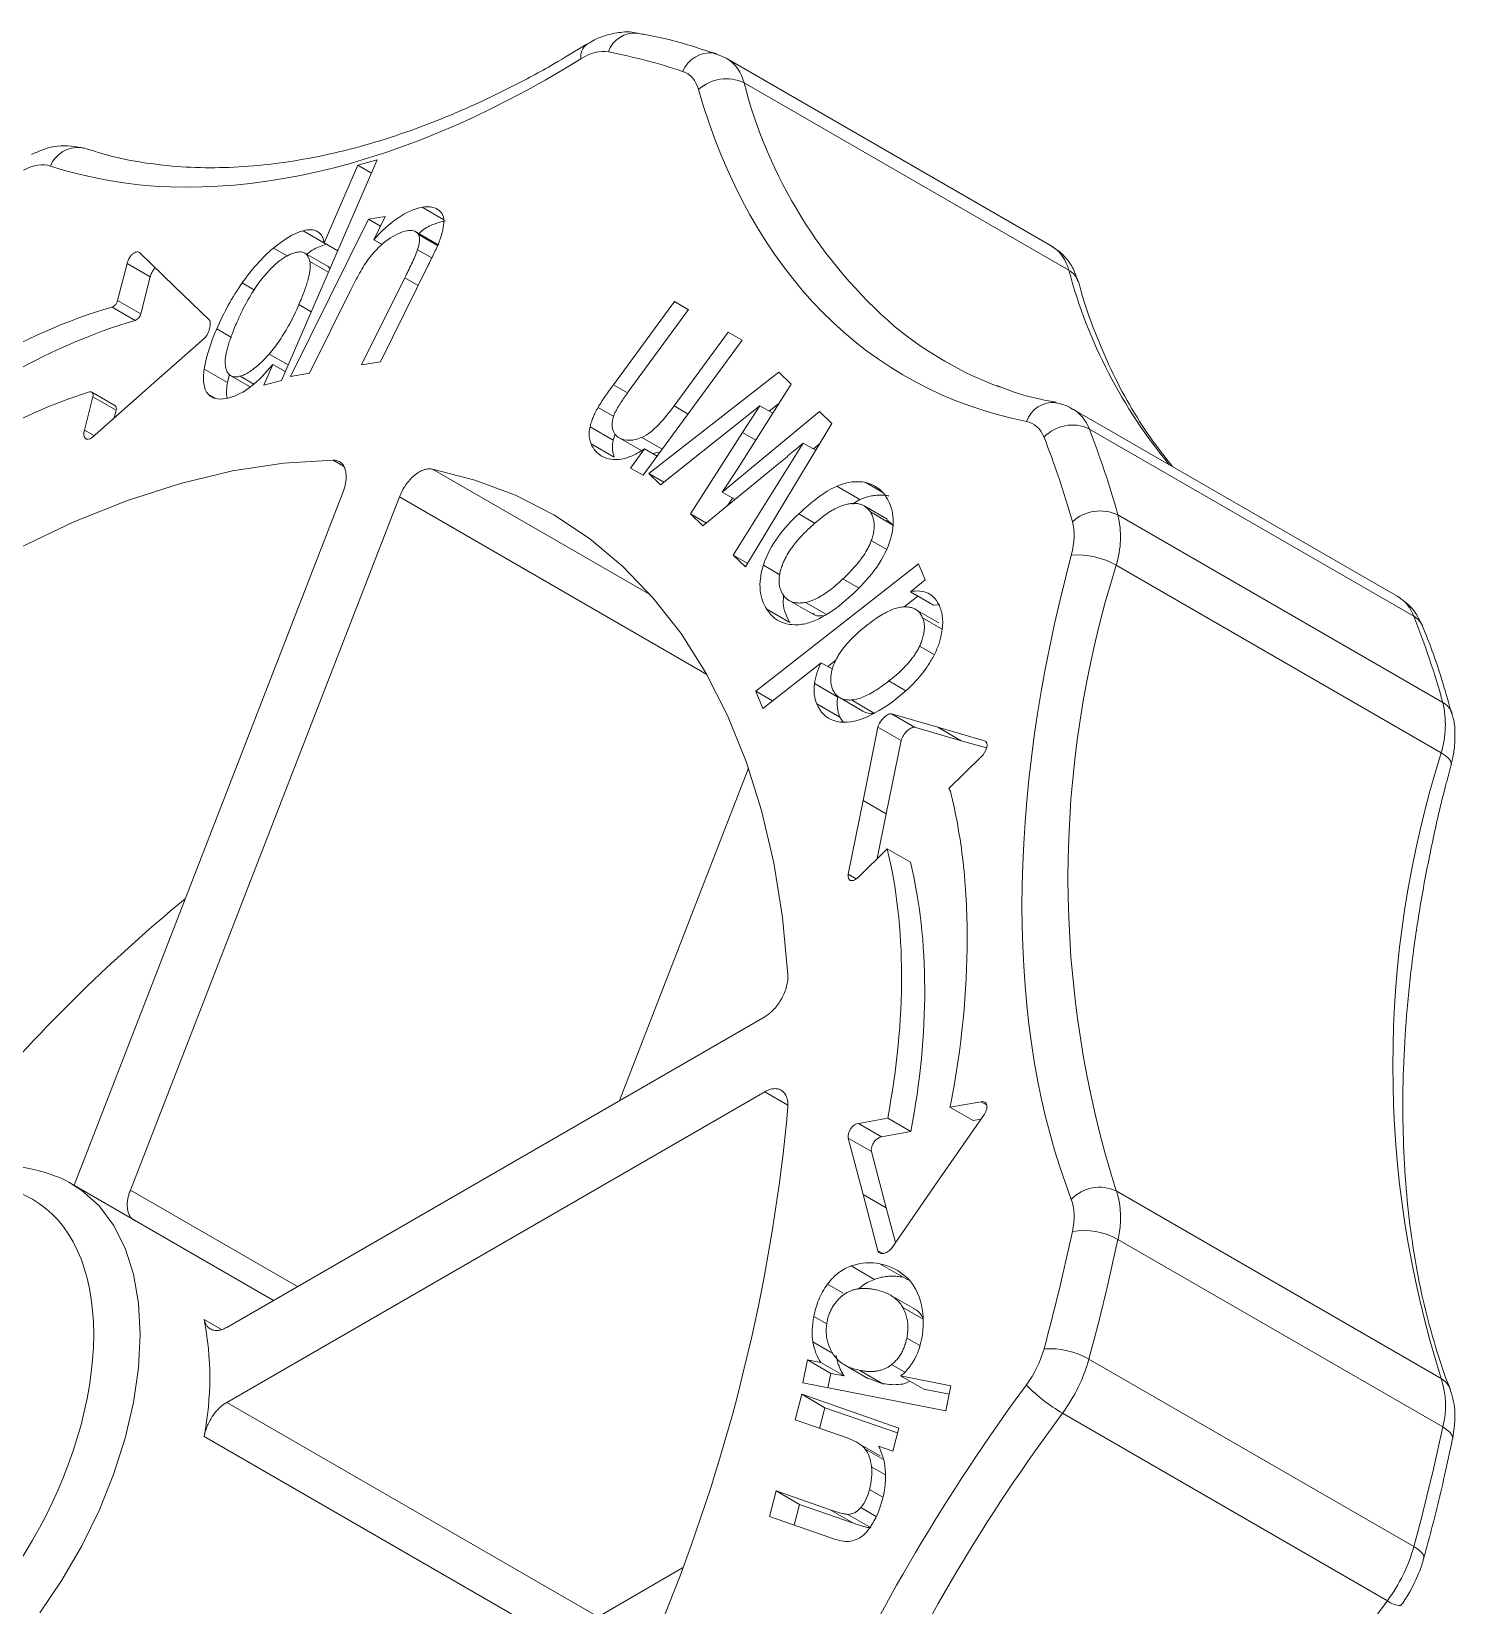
# Model space of a CAD drawing. Header units: millimetres. Extents: x 2 to 295, y 1 to 209.
# Drawn here: x 251.7 to 273.4, y 73.1 to 97.09 of the extents above; entities that cross this region are included whole.
import ezdxf

# ---------------------------------------------------------------- set-up
doc = ezdxf.new("R2010")
doc.units = ezdxf.units.MM

msp = doc.modelspace()

# ---------------------------------------------------------------- linework, layer by layer
at = {"color": 7, "linetype": 'Continuous', "lineweight": 15}
for p, q in [((262.3, 96.672), (262.095, 96.758)), ((267.238, 93.821), (262.288, 96.679)), ((262.558, 96.304), (267.508, 93.447)), ((255.509, 91.769), (256.968, 95.128)), ((256.675, 95.048), (256.161, 93.866)), ((256.968, 95.128), (256.675, 95.048)), ((256.675, 95.048), (256.882, 94.929)), ((257.092, 94.266), (256.836, 94.224)), ((256.918, 93.914), (257.092, 94.266)), ((256.836, 94.224), (255.65, 91.831)), ((255.839, 94.049), (256.192, 93.844)), ((256.836, 94.224), (257.019, 94.119)), ((257.91, 93.831), (257.556, 94.035)), ((256.161, 93.866), (256.368, 93.746)), ((256.918, 93.914), (257.043, 93.842)), ((253.158, 93.551), (253.014, 92.989)), ((253.158, 93.551), (253.511, 93.347)), ((253.877, 93.205), (253.346, 93.717)), ((256.22, 93.504), (255.866, 93.709)), ((257.018, 92.055), (257.753, 93.537)), ((253.511, 93.347), (253.367, 92.785)), ((256.22, 93.504), (256.25, 93.474)), ((257.39, 93.335), (256.732, 92.008)), ((254.409, 92.693), (253.877, 93.205)), ((255.936, 91.878), (256.571, 93.16)), ((252.93, 92.888), (253.283, 92.684)), ((253.367, 92.785), (253.014, 92.989)), ((261.497, 92.97), (260.569, 91.704)), ((260.795, 91.595), (261.713, 92.848)), ((261.713, 92.848), (261.497, 92.97)), ((261.497, 92.97), (261.712, 92.846)), ((253.481, 91.658), (254.337, 92.414)), ((261.023, 90.325), (262.532, 92.383)), ((262.316, 92.506), (261.492, 91.381)), ((262.532, 92.383), (262.316, 92.506)), ((262.316, 92.506), (262.531, 92.382)), ((254.334, 91.942), (254.687, 91.738)), ((254.717, 91.863), (254.687, 91.738)), ((255.378, 92.012), (255.241, 91.696)), ((255.378, 92.012), (255.567, 91.903)), ((255.65, 91.831), (255.936, 91.878)), ((256.732, 92.008), (257.018, 92.055)), ((263.087, 91.894), (261.107, 90.35)), ((263.276, 91.711), (263.087, 91.894)), ((252.624, 90.902), (253.481, 91.658)), ((254.737, 91.842), (255.035, 91.67)), ((255.241, 91.696), (255.509, 91.769)), ((262.462, 90.428), (263.276, 91.711)), ((252.636, 91.518), (252.507, 91.014)), ((252.973, 91.389), (252.62, 91.593)), ((252.636, 91.518), (252.99, 91.314)), ((261.284, 90.179), (262.798, 91.383)), ((262.798, 91.383), (262.537, 90.974)), ((262.798, 91.383), (262.995, 91.269)), ((263.088, 91.416), (262.941, 91.3)), ((252.99, 91.314), (252.96, 91.199)), ((263.706, 91.297), (262.224, 90.069)), ((263.896, 91.113), (263.706, 91.297)), ((272.519, 88.477), (267.569, 91.334)), ((260.212, 91.063), (260.565, 90.859)), ((260.596, 90.951), (260.565, 90.859)), ((260.656, 90.895), (261.01, 90.691)), ((262.537, 90.974), (261.744, 89.735)), ((262.581, 88.928), (263.896, 91.113)), ((272.764, 88.177), (267.814, 91.034)), ((260.228, 90.806), (260.581, 90.602)), ((261.043, 90.728), (260.828, 90.435)), ((261.043, 90.728), (261.236, 90.616)), ((261.284, 90.682), (261.169, 90.655)), ((263.46, 90.815), (262.393, 89.109)), ((263.46, 90.815), (263.651, 90.705)), ((263.709, 90.803), (263.616, 90.725)), ((260.828, 90.435), (261.023, 90.325)), ((261.932, 89.555), (263.065, 90.484)), ((262.224, 90.069), (262.462, 90.428)), ((261.107, 90.35), (261.284, 90.179)), ((261.107, 90.35), (261.334, 90.219)), ((252.352, 79.51), (256.449, 90.072)), ((257.307, 89.995), (253.209, 79.434)), ((262.224, 90.069), (262.421, 89.956)), ((262.383, 89.977), (262.313, 89.867)), ((263.971, 90.157), (264.325, 89.953)), ((264.325, 89.953), (264.207, 89.884)), ((261.744, 89.735), (261.932, 89.555)), ((261.744, 89.735), (261.984, 89.597)), ((264.741, 89.654), (264.387, 89.859)), ((264.483, 89.765), (264.836, 89.561)), ((268.255, 89.72), (273.205, 86.863)), ((264.734, 89.644), (264.836, 89.561)), ((262.393, 89.109), (262.581, 88.928)), ((262.393, 89.109), (262.614, 88.982)), ((265.219, 88.974), (262.736, 87.037)), ((265.32, 88.729), (265.219, 88.974)), ((268.23, 88.954), (273.18, 86.097)), ((265.093, 88.551), (265.32, 88.729)), ((265.093, 88.551), (265.447, 88.347)), ((262.904, 88.283), (263.257, 88.079)), ((263.246, 88.417), (263.6, 88.213)), ((265.208, 88.485), (264.996, 88.32)), ((265.524, 88.078), (265.171, 88.282)), ((265.544, 88.353), (265.447, 88.347)), ((272.898, 88.026), (272.894, 88.034)), ((262.844, 86.773), (263.735, 87.469)), ((263.735, 87.469), (263.904, 87.371)), ((263.957, 87.509), (263.833, 87.412)), ((263.631, 87.15), (263.985, 86.946)), ((262.736, 87.037), (262.844, 86.773)), ((262.736, 87.037), (262.992, 86.889)), ((263.665, 86.844), (264.019, 86.64)), ((264.015, 86.937), (264.369, 86.733)), ((264.548, 86.697), (264.195, 86.901)), ((264.019, 86.64), (264.069, 86.563)), ((265.513, 86.485), (264.804, 86.69)), ((264.804, 86.69), (265.158, 86.485)), ((264.599, 86.489), (264.372, 85.368)), ((264.599, 86.489), (264.952, 86.284)), ((265.867, 86.281), (265.158, 86.485)), ((266.222, 86.281), (265.513, 86.485)), ((265.513, 86.485), (265.867, 86.281)), ((264.952, 86.284), (264.726, 85.164)), ((266.254, 86.17), (265.867, 86.281)), ((260.662, 80.798), (262.627, 85.862)), ((265.679, 85.552), (266.173, 86.035)), ((264.372, 85.368), (264.145, 84.248)), ((264.372, 85.368), (264.726, 85.164)), ((264.726, 85.164), (264.588, 84.484)), ((264.301, 84.203), (264.739, 84.632)), ((264.739, 84.632), (265.093, 84.428)), ((254.678, 77.343), (262.873, 82.075)), ((262.873, 80.931), (254.678, 76.2)), ((265.513, 79.569), (266.222, 80.592)), ((266.173, 80.78), (265.695, 80.696)), ((265.695, 80.696), (266.048, 80.492)), ((264.747, 80.53), (264.301, 80.451)), ((264.301, 80.451), (264.655, 80.247)), ((264.747, 80.53), (265.1, 80.325)), ((266.168, 80.513), (266.048, 80.492)), ((264.145, 80.227), (264.372, 79.368)), ((264.145, 80.227), (264.499, 80.022)), ((265.1, 80.325), (264.655, 80.247)), ((264.499, 80.022), (264.726, 79.164)), ((255.388, 77.753), (252.322, 79.523)), ((264.804, 78.546), (265.513, 79.569)), ((273.18, 76.563), (268.23, 79.421)), ((264.372, 79.368), (264.599, 78.509)), ((264.372, 79.368), (264.726, 79.164)), ((264.726, 79.164), (264.865, 78.634)), ((273.205, 75.826), (268.255, 78.683)), ((264.191, 78.279), (264.545, 78.074)), ((264.628, 78.311), (264.982, 78.107)), ((265.069, 78.062), (264.982, 78.107)), ((265.144, 77.629), (264.79, 77.833)), ((263.525, 76.846), (263.454, 76.496)), ((263.73, 76.806), (263.525, 76.846)), ((263.525, 76.846), (263.879, 76.642)), ((263.73, 76.806), (264.083, 76.602)), ((264.091, 76.77), (264.444, 76.566)), ((267.814, 76.86), (272.764, 74.002)), ((263.879, 76.642), (263.834, 76.422)), ((264.083, 76.602), (263.879, 76.642)), ((264.321, 76.688), (264.675, 76.484)), ((264.675, 76.484), (264.447, 76.571)), ((265.711, 76.453), (264.944, 76.603)), ((264.944, 76.603), (265.298, 76.399)), ((263.438, 76.324), (263.335, 75.934)), ((264.917, 75.808), (263.438, 76.324)), ((263.438, 76.324), (263.791, 76.119)), ((263.454, 76.496), (265.633, 76.069)), ((265.685, 76.323), (265.298, 76.399)), ((265.633, 76.069), (265.711, 76.453)), ((254.678, 76.2), (260.335, 72.935)), ((263.791, 76.119), (263.708, 75.804)), ((264.897, 75.734), (263.791, 76.119)), ((267.411, 76.036), (272.361, 73.178)), ((263.335, 75.934), (264.128, 75.658)), ((264.825, 75.459), (264.917, 75.808)), ((259.99, 72.416), (254.333, 75.682)), ((264.632, 75.386), (264.278, 75.591)), ((264.608, 75.535), (264.825, 75.459)), ((263.05, 74.85), (262.947, 74.46)), ((263.87, 74.564), (263.05, 74.85)), ((263.05, 74.85), (263.403, 74.646)), ((263.403, 74.646), (263.32, 74.33)), ((264.224, 74.36), (263.403, 74.646)), ((262.947, 74.46), (263.864, 74.141)), ((263.87, 74.564), (264.224, 74.36)), ((264.141, 74.494), (264.494, 74.29)), ((260.335, 72.935), (261.62, 73.677))]:
    msp.add_line(p, q, dxfattribs=at)
at = {"color": 8, "linetype": 'Continuous', "lineweight": 15}
for p, q in [((257.654, 94.408), (257.982, 94.218)), ((255.388, 93.786), (255.606, 93.661)), ((257.596, 93.995), (257.887, 93.826)), ((255.943, 93.582), (256.226, 93.419)), ((257.585, 93.761), (257.801, 93.636)), ((257.39, 93.335), (257.594, 93.217)), ((254.912, 93.254), (255.099, 93.147)), ((255.776, 92.925), (255.964, 92.816)), ((254.524, 92.556), (254.748, 92.426)), ((255.611, 92.005), (255.323, 92.172)), ((254.882, 91.835), (255.089, 91.715)), ((260.569, 91.704), (260.784, 91.58)), ((254.394, 91.56), (254.499, 91.499)), ((261.492, 91.381), (261.707, 91.257)), ((260.334, 91.358), (260.574, 91.219)), ((252.507, 91.014), (252.655, 90.929)), ((260.999, 90.902), (261.313, 90.72)), ((262.537, 90.974), (262.736, 90.859)), ((256.298, 90.556), (256.458, 90.463)), ((261.134, 88.501), (257.811, 90.42)), ((264.413, 90.213), (264.665, 90.068)), ((261.99, 87.291), (257.307, 89.995)), ((263.391, 89.737), (263.644, 89.591)), ((264.497, 89.329), (264.732, 89.194)), ((262.853, 88.953), (263.102, 88.81)), ((264.066, 88.746), (264.3, 88.611)), ((263.8, 88.211), (263.494, 88.388)), ((265.279, 88.153), (265.576, 87.982)), ((265.232, 87.72), (265.453, 87.593)), ((264.766, 87.191), (265.024, 87.042)), ((266.222, 86.281), (266.232, 86.276)), ((264.145, 84.248), (264.268, 84.177)), ((263.225, 80.728), (262.873, 80.931)), ((266.173, 80.78), (266.255, 80.733)), ((253.209, 79.434), (255.754, 77.964)), ((264.599, 78.509), (264.666, 78.471)), ((263.831, 78.001), (264.07, 77.863)), ((254.333, 77.463), (254.595, 77.312)), ((263.622, 77.51), (263.82, 77.396)), ((264.977, 77.644), (265.286, 77.466)), ((263.607, 77.121), (263.887, 76.959)), ((265.039, 77.177), (265.235, 77.064)), ((264.807, 76.775), (265.006, 76.661)), ((264.4, 75.492), (264.682, 75.329)), ((264.5, 75.22), (264.704, 75.102)), ((264.471, 74.872), (264.673, 74.755)), ((264.338, 74.596), (264.572, 74.461))]:
    msp.add_line(p, q, dxfattribs=at)
at = {"color": 7, "linetype": 'Continuous', "lineweight": 15, "flags": 128}
for points in [[(262.135, 96.748), (262.123, 96.752), (262.096, 96.758)], [(252.5, 95.307), (252.489, 95.31), (252.459, 95.317)], [(252.586, 91.595), (252.6, 91.598), (252.612, 91.596), (252.623, 91.591), (252.632, 91.582), (252.637, 91.569), (252.64, 91.554), (252.64, 91.537), (252.636, 91.518)], [(256.298, 90.556), (255.542, 90.508), (254.765, 90.39), (253.971, 90.201), (253.163, 89.942), (252.345, 89.614), (251.52, 89.22), (250.693, 88.759), (249.866, 88.235), (249.044, 87.65), (248.23, 87.007), (247.428, 86.308), (246.642, 85.557), (245.874, 84.756), (245.129, 83.91)], [(263.226, 82.715), (263.144, 83.587), (263.01, 84.422), (262.826, 85.215), (262.591, 85.963), (262.308, 86.664), (261.977, 87.315), (261.599, 87.912), (261.176, 88.453), (260.711, 88.937), (260.204, 89.36), (259.658, 89.721), (259.076, 90.019), (258.459, 90.252), (257.811, 90.42)], [(273.353, 75.634), (273.356, 75.656), (273.344, 75.698), (273.315, 75.741), (273.268, 75.784), (273.205, 75.826)]]:
    msp.add_lwpolyline(points, dxfattribs=at)
at = {"color": 8, "linetype": 'Continuous', "lineweight": 15, "flags": 128}
for points in [[(273.332, 85.918), (273.333, 85.937), (273.321, 85.975), (273.29, 86.015), (273.243, 86.056), (273.18, 86.097)], [(252.329, 79.519), (252.468, 79.428), (252.731, 79.192), (252.952, 78.898), (253.128, 78.549), (253.255, 78.152), (253.332, 77.711), (253.357, 77.234), (253.332, 76.727), (253.255, 76.198), (253.128, 75.654), (252.952, 75.103), (252.731, 74.554), (252.468, 74.014), (252.166, 73.491), (251.83, 72.993)], [(272.915, 73.821), (272.917, 73.843), (272.904, 73.88), (272.874, 73.92), (272.826, 73.961), (272.764, 74.002)]]:
    msp.add_lwpolyline(points, dxfattribs=at)
at = {"color": 8, "linetype": 'Continuous', "lineweight": 15}
for centre, radius, start, end in [((260.309, 96.702), 0.239, 128.1742, 187.8121), ((260.898, 96.632), 0.431, 84.6192, 160.7441), ((262.047, 96.302), 0.459, 83.9418, 157.4938), ((261.958, 96.156), 0.619, 13.8733, 57.0927), ((269.649, 98.122), 7.32, 194.3736, 229.05), ((252.414, 94.862), 0.458, 84.2682, 157.6384), ((266.909, 93.299), 0.617, 13.8478, 57.7644), ((275, 95.442), 7.753, 194.9107, 219.7342), ((267.374, 93.193), 0.287, 17.4544, 62.1443), ((267.268, 91.001), 0.432, 84.1639, 160.6041), ((267.269, 90.839), 0.58, 19.739, 58.5504), ((272.219, 87.981), 0.579, 19.7327, 58.7557), ((272.618, 87.912), 0.302, 23.8268, 61.1704), ((273.072, 86.609), 0.287, 16.6887, 62.2015), ((273.035, 76.299), 0.301, 23.3862, 61.1988), ((272.559, 73.413), 0.307, 229.7531, 271.1346)]:
    msp.add_arc(centre, radius, start, end, dxfattribs=at)
at = {"color": 7, "linetype": 'Continuous', "lineweight": 15}
for centre, radius, start, end in [((262.289, 95.736), 0.629, 64.6494, 132.4284), ((252.874, 93.02), 0.144, 293.0399, 347.4223), ((253.227, 92.816), 0.144, 293.0399, 347.4223), ((268.47, 97.001), 5.703, 230.614, 249.3526), ((252.932, 91.341), 0.064, 335.7837, 49.503), ((267.562, 90.49), 0.6, 65.154, 136.1812), ((254.79, 85.928), 13.99, 15.7294, 21.4093), ((267.985, 89.151), 0.63, 64.6215, 132.2267), ((266.817, 89.384), 1.477, 343.0905, 13.1706), ((267.636, 87.901), 1.209, 60.5674, 94.3345), ((283.285, 84.187), 15.791, 162.4306, 197.5694), ((259.74, 83.07), 13.99, 15.7294, 21.4093), ((271.767, 86.526), 1.477, 343.0905, 13.1706), ((288.235, 81.33), 15.791, 162.4306, 197.5694), ((269.731, 64.769), 24.718, 129.396, 140.0364), ((236.166, 83.168), 27.173, 322.8038, 354.7848), ((267.977, 78.875), 0.602, 65.1288, 135.9873), ((266.977, 79.009), 1.32, 345.7137, 18.1715), ((267.742, 77.76), 1.057, 60.8995, 99.8045), ((234.339, 85.928), 34.681, 344.8428, 347.9431), ((249.732, 76.573), 4.686, 349.0428, 10.9572), ((267.215, 75.798), 1.219, 60.5521, 94.0403), ((265.392, 77.534), 2.514, 323.4293, 344.4477), ((271.926, 76.152), 1.32, 345.7137, 18.1715), ((268.684, 78.238), 2.544, 224.1976, 239.9743), ((289.869, 59.294), 28.011, 143.2959, 167.1542), ((239.289, 83.07), 34.681, 344.8428, 347.9431), ((270.342, 74.676), 2.514, 323.4293, 344.4477), ((294.819, 56.436), 28.011, 143.2959, 167.1542)]:
    msp.add_arc(centre, radius, start, end, dxfattribs=at)
for points, knots in [([(260.163, 96.894), (259.995, 96.791), (259.611, 96.555), (259.01, 96.234), (258.364, 95.925), (257.722, 95.66), (257.086, 95.439), (256.458, 95.262), (255.839, 95.13), (255.231, 95.044), (254.636, 95.005), (254.053, 95.012), (253.485, 95.07), (252.964, 95.165), (252.645, 95.266), (252.501, 95.311)], [0, 0, 0, 0, 0.06005, 0.137536, 0.215197, 0.293042, 0.371096, 0.449415, 0.528077, 0.607196, 0.686918, 0.767425, 0.848935, 0.931689, 1, 1, 1, 1]), ([(260.938, 97.057), (260.927, 97.06), (260.844, 97.086), (260.674, 97.078), (260.447, 97.032), (260.275, 96.962), (260.185, 96.901), (260.164, 96.886)], [0, 0, 0, 0, 0.044752, 0.325616, 0.617317, 0.910201, 1, 1, 1, 1]), ([(262.132, 96.74), (262.019, 96.78), (261.662, 96.904), (261.261, 97.007), (260.968, 97.053), (260.937, 97.058)], [0, 0, 0, 0, 0.293575, 0.927, 1, 1, 1, 1]), ([(252.46, 95.317), (252.322, 95.338), (252.074, 95.376), (251.816, 95.262), (251.702, 95.211)], [0, 0, 0, 0, 0.559552, 1, 1, 1, 1]), ([(257.654, 94.408), (257.534, 94.388), (257.406, 94.33), (257.156, 94.156), (257.033, 94.042), (256.918, 93.914)], [0, 0, 0, 0, 0.5, 0.5, 1, 1, 1, 1]), ([(257.985, 94.201), (257.985, 94.243), (257.974, 94.278), (257.941, 94.334), (257.919, 94.355), (257.894, 94.372)], [0, 0, 0, 0, 0.5, 0.5, 1, 1, 1, 1]), ([(256.161, 93.866), (256.158, 93.881), (256.153, 93.91), (256.139, 93.948), (256.12, 93.982), (256.095, 94.011), (256.075, 94.026), (256.065, 94.034)], [0, 0, 0, 0, 0.1949273, 0.3893144, 0.5863107, 0.7889441, 1, 1, 1, 1]), ([(257.424, 94.049), (257.459, 94.055), (257.492, 94.056), (257.553, 94.041), (257.58, 94.025), (257.596, 93.995)], [0, 0, 0, 0, 0.5, 0.5, 1, 1, 1, 1]), ([(258.008, 94.203), (257.951, 94.189), (257.836, 94.159), (257.696, 94.092), (257.621, 94.023), (257.605, 94.008)], [0, 0, 0, 0, 0.433116, 0.872878, 1, 1, 1, 1]), ([(256.192, 93.844), (256.122, 93.821), (256.023, 93.787), (255.924, 93.713), (255.896, 93.692)], [0, 0, 0, 0, 0.712987, 1, 1, 1, 1]), ([(257.596, 93.995), (257.611, 93.967), (257.617, 93.931), (257.611, 93.849), (257.6, 93.805), (257.585, 93.761)], [0, 0, 0, 0, 0.5, 0.5, 1, 1, 1, 1]), ([(257.753, 93.537), (257.784, 93.599), (257.814, 93.662), (257.873, 93.787), (257.902, 93.85), (257.925, 93.914)], [0, 0, 0, 0, 0.5, 0.5, 1, 1, 1, 1]), ([(267.644, 93.275), (267.632, 93.318), (267.602, 93.429), (267.505, 93.588), (267.379, 93.734), (267.274, 93.793), (267.232, 93.817)], [0, 0, 0, 0, 0.186553, 0.487795, 0.79274, 1, 1, 1, 1]), ([(253.346, 93.717), (253.339, 93.723), (253.331, 93.727), (253.321, 93.728), (253.311, 93.729), (253.299, 93.728), (253.287, 93.724), (253.275, 93.72), (253.263, 93.713), (253.251, 93.704), (253.239, 93.695), (253.228, 93.684), (253.217, 93.671), (253.206, 93.657), (253.195, 93.641), (253.187, 93.624), (253.178, 93.607), (253.17, 93.589), (253.164, 93.572), (253.162, 93.565), (253.16, 93.558), (253.158, 93.551)], [0, 0, 0, 0, 0.000046881, 0.000046881, 0.000046881, 0.0000980689, 0.0000980689, 0.0000980689, 0.0001497421, 0.0001497421, 0.0001497421, 0.0001996936, 0.0001996936, 0.0001996936, 0.0002562627, 0.0002562627, 0.0002562627, 0.0003139474, 0.0003139474, 0.0003139474, 0.000336493, 0.000336493, 0.000336493, 0.000336493]), ([(255.276, 93.394), (255.302, 93.422), (255.352, 93.477), (255.429, 93.549), (255.503, 93.609), (255.575, 93.657), (255.644, 93.694), (255.689, 93.708), (255.711, 93.715)], [0, 0, 0, 0, 0.189746, 0.367499, 0.535076, 0.694638, 0.848688, 1, 1, 1, 1]), ([(255.711, 93.715), (255.729, 93.72), (255.763, 93.727), (255.809, 93.728), (255.849, 93.719), (255.883, 93.699), (255.91, 93.67), (255.931, 93.631), (255.939, 93.599), (255.943, 93.582)], [0, 0, 0, 0, 0.15854, 0.305818, 0.44503, 0.57995, 0.714709, 0.853456, 1, 1, 1, 1]), ([(255.943, 93.582), (255.945, 93.567), (255.95, 93.537), (255.949, 93.484), (255.942, 93.425), (255.929, 93.358), (255.91, 93.285), (255.886, 93.205), (255.855, 93.118), (255.818, 93.023), (255.791, 92.958), (255.776, 92.925)], [0, 0, 0, 0, 0.07969, 0.164625, 0.256316, 0.355966, 0.464513, 0.582686, 0.711047, 0.850036, 1, 1, 1, 1]), ([(256.571, 93.16), (256.612, 93.243), (256.655, 93.325), (256.747, 93.485), (256.796, 93.564), (256.851, 93.637)], [0, 0, 0, 0, 0.5, 0.5, 1, 1, 1, 1]), ([(257.585, 93.761), (257.573, 93.724), (257.558, 93.689), (257.526, 93.618), (257.51, 93.582), (257.459, 93.476), (257.425, 93.405), (257.39, 93.335)], [0, 0, 0, 0, 0.25, 0.25, 0.5, 0.5, 1, 1, 1, 1]), ([(253.588, 93.484), (253.582, 93.479), (253.563, 93.461), (253.539, 93.42), (253.52, 93.378), (253.513, 93.354), (253.511, 93.347)], [0, 0, 0, 0, 0.155059, 0.503504, 0.859687, 1, 1, 1, 1]), ([(254.823, 92.635), (254.846, 92.687), (254.891, 92.788), (254.964, 92.933), (255.039, 93.066), (255.116, 93.187), (255.194, 93.297), (255.249, 93.362), (255.276, 93.394)], [0, 0, 0, 0, 0.193511, 0.374759, 0.544723, 0.704591, 0.855789, 1, 1, 1, 1]), ([(269.089, 90.457), (268.973, 90.602), (268.739, 90.896), (268.427, 91.393), (268.144, 91.93), (267.9, 92.508), (267.736, 92.96), (267.666, 93.229), (267.652, 93.28)], [0, 0, 0, 0, 0.189574, 0.382244, 0.573865, 0.764652, 0.954809, 1, 1, 1, 1]), ([(252.93, 92.888), (252.26, 92.695), (251.571, 92.39), (250.536, 91.79), (250.192, 91.566), (249.511, 91.076), (249.173, 90.809), (248.838, 90.517)], [0, 0, 0, 0, 0.5, 0.5, 0.75, 0.75, 1, 1, 1, 1]), ([(255.776, 92.925), (255.754, 92.874), (255.71, 92.776), (255.638, 92.635), (255.563, 92.504), (255.486, 92.383), (255.407, 92.272), (255.35, 92.205), (255.323, 92.172)], [0, 0, 0, 0, 0.188283, 0.366373, 0.535297, 0.696255, 0.850632, 1, 1, 1, 1]), ([(253.283, 92.684), (252.613, 92.491), (251.924, 92.186), (250.89, 91.586), (250.545, 91.362), (249.864, 90.872), (249.527, 90.605), (249.192, 90.313)], [0, 0, 0, 0, 0.5, 0.5, 0.75, 0.75, 1, 1, 1, 1]), ([(254.337, 92.414), (254.357, 92.432), (254.374, 92.457), (254.399, 92.508), (254.409, 92.535), (254.422, 92.587), (254.426, 92.612), (254.426, 92.659), (254.421, 92.681), (254.409, 92.693)], [0, 0, 0, 0, 0.25, 0.25, 0.5, 0.5, 0.75, 0.75, 1, 1, 1, 1]), ([(254.659, 91.978), (254.656, 91.993), (254.652, 92.025), (254.653, 92.079), (254.66, 92.139), (254.673, 92.206), (254.691, 92.279), (254.715, 92.359), (254.746, 92.445), (254.782, 92.538), (254.809, 92.602), (254.823, 92.635)], [0, 0, 0, 0, 0.082249, 0.169216, 0.26231, 0.362684, 0.471258, 0.588759, 0.715762, 0.852721, 1, 1, 1, 1]), ([(255.323, 92.172), (255.295, 92.142), (255.243, 92.084), (255.164, 92.008), (255.089, 91.944), (255.016, 91.894), (254.947, 91.856), (254.904, 91.842), (254.882, 91.835)], [0, 0, 0, 0, 0.196885, 0.379021, 0.548082, 0.706156, 0.855796, 1, 1, 1, 1]), ([(254.334, 91.942), (254.322, 91.864), (254.318, 91.788), (254.336, 91.656), (254.358, 91.6), (254.394, 91.56)], [0, 0, 0, 0, 0.5, 0.5, 1, 1, 1, 1]), ([(254.882, 91.835), (254.865, 91.831), (254.832, 91.823), (254.788, 91.824), (254.749, 91.834), (254.716, 91.855), (254.69, 91.886), (254.67, 91.927), (254.662, 91.961), (254.659, 91.978)], [0, 0, 0, 0, 0.15427, 0.298318, 0.435656, 0.570321, 0.706591, 0.848597, 1, 1, 1, 1]), ([(254.687, 91.738), (254.676, 91.654), (254.665, 91.567), (254.684, 91.501), (254.685, 91.498)], [0, 0, 0, 0, 0.955275, 1, 1, 1, 1]), ([(260.569, 91.704), (260.528, 91.648), (260.487, 91.592), (260.408, 91.477), (260.369, 91.419), (260.334, 91.358)], [0, 0, 0, 0, 0.5, 0.5, 1, 1, 1, 1]), ([(267.314, 91.437), (267.236, 91.451), (266.969, 91.5), (266.668, 91.586), (266.456, 91.674), (266.413, 91.692)], [0, 0, 0, 0, 0.249931, 0.849753, 1, 1, 1, 1]), ([(249.181, 89.622), (249.739, 90.098), (250.312, 90.504), (251.458, 91.168), (252.027, 91.424), (252.586, 91.595)], [0, 0, 0, 0, 0.5, 0.5, 1, 1, 1, 1]), ([(254.394, 91.56), (254.43, 91.518), (254.48, 91.495), (254.59, 91.48), (254.651, 91.487), (254.714, 91.505)], [0, 0, 0, 0, 0.5, 0.5, 1, 1, 1, 1]), ([(260.587, 91.263), (260.613, 91.324), (260.647, 91.379), (260.719, 91.49), (260.757, 91.543), (260.795, 91.595)], [0, 0, 0, 0, 0.5, 0.5, 1, 1, 1, 1]), ([(261.492, 91.381), (261.418, 91.281), (261.341, 91.184), (261.177, 91.014), (261.088, 90.938), (260.999, 90.902)], [0, 0, 0, 0, 0.5, 0.5, 1, 1, 1, 1]), ([(267.568, 91.327), (267.546, 91.342), (267.469, 91.395), (267.376, 91.413), (267.311, 91.426)], [0, 0, 0, 0, 0.296756, 1, 1, 1, 1]), ([(260.334, 91.358), (260.32, 91.333), (260.292, 91.283), (260.258, 91.208), (260.231, 91.134), (260.218, 91.086), (260.212, 91.063)], [0, 0, 0, 0, 0.265786, 0.518807, 0.762326, 1, 1, 1, 1]), ([(260.553, 91.044), (260.551, 91.06), (260.547, 91.093), (260.551, 91.148), (260.564, 91.205), (260.579, 91.244), (260.587, 91.263)], [0, 0, 0, 0, 0.260139, 0.507043, 0.75032, 1, 1, 1, 1]), ([(252.507, 91.014), (252.494, 90.963), (252.495, 90.912), (252.541, 90.863), (252.585, 90.867), (252.624, 90.902)], [0, 0, 0, 0, 0.5, 0.5, 1, 1, 1, 1]), ([(260.999, 90.902), (260.935, 90.875), (260.872, 90.859), (260.756, 90.856), (260.702, 90.869), (260.656, 90.895)], [0, 0, 0, 0, 0.5, 0.5, 1, 1, 1, 1]), ([(260.389, 90.618), (260.475, 90.57), (260.577, 90.551), (260.746, 90.581), (260.805, 90.6), (260.923, 90.654), (260.983, 90.688), (261.043, 90.728)], [0, 0, 0, 0, 0.5, 0.5, 0.75, 0.75, 1, 1, 1, 1]), ([(260.565, 90.859), (260.562, 90.841), (260.554, 90.804), (260.551, 90.751), (260.555, 90.699), (260.564, 90.649), (260.576, 90.618), (260.581, 90.602)], [0, 0, 0, 0, 0.181397, 0.368244, 0.564681, 0.774283, 1, 1, 1, 1]), ([(263.065, 90.484), (263.131, 90.539), (263.197, 90.594), (263.263, 90.649), (263.296, 90.677), (263.329, 90.704), (263.362, 90.732), (263.394, 90.759), (263.428, 90.786), (263.46, 90.815)], [0, 0, 0, 0, 0.0002861973, 0.0002861973, 0.0002861973, 0.0004292951, 0.0004292951, 0.0004292951, 0.0005724001, 0.0005724001, 0.0005724001, 0.0005724001]), ([(256.449, 90.072), (256.457, 90.092), (256.472, 90.134), (256.486, 90.196), (256.497, 90.266), (256.498, 90.341), (256.484, 90.415), (256.455, 90.477), (256.414, 90.522), (256.361, 90.551), (256.319, 90.554), (256.298, 90.556)], [0, 0, 0, 0, 0.082983, 0.165849, 0.250148, 0.373679, 0.500089, 0.623617, 0.750027, 0.874287, 1, 1, 1, 1]), ([(257.811, 90.42), (257.797, 90.422), (257.77, 90.426), (257.725, 90.421), (257.67, 90.406), (257.605, 90.375), (257.533, 90.323), (257.464, 90.256), (257.402, 90.176), (257.346, 90.088), (257.32, 90.026), (257.307, 89.995)], [0, 0, 0, 0, 0.082983, 0.165849, 0.250148, 0.373679, 0.500089, 0.623617, 0.750027, 0.874287, 1, 1, 1, 1]), ([(263.971, 90.157), (263.873, 90.115), (263.775, 90.053), (263.581, 89.908), (263.485, 89.825), (263.391, 89.737)], [0, 0, 0, 0, 0.5, 0.5, 1, 1, 1, 1]), ([(264.767, 90.009), (264.745, 90.014), (264.7, 90.023), (264.629, 90.025), (264.557, 90.02), (264.481, 90.007), (264.404, 89.985), (264.351, 89.964), (264.325, 89.953)], [0, 0, 0, 0, 0.168788, 0.335257, 0.500499, 0.665628, 0.831763, 1, 1, 1, 1]), ([(264.781, 89.321), (264.825, 89.459), (264.84, 89.593), (264.814, 89.821), (264.776, 89.914), (264.726, 89.993)], [0, 0, 0, 0, 0.5, 0.5, 1, 1, 1, 1]), ([(263.391, 89.737), (263.28, 89.633), (263.174, 89.519), (262.983, 89.255), (262.901, 89.105), (262.853, 88.953)], [0, 0, 0, 0, 0.5, 0.5, 1, 1, 1, 1]), ([(263.554, 89.519), (263.591, 89.553), (263.663, 89.618), (263.769, 89.703), (263.869, 89.773), (263.964, 89.826), (264.053, 89.866), (264.109, 89.88), (264.136, 89.886)], [0, 0, 0, 0, 0.195101, 0.37675, 0.546269, 0.705283, 0.855755, 1, 1, 1, 1]), ([(264.136, 89.886), (264.158, 89.89), (264.201, 89.897), (264.262, 89.897), (264.317, 89.888), (264.367, 89.871), (264.412, 89.845), (264.451, 89.81), (264.472, 89.78), (264.483, 89.765)], [0, 0, 0, 0, 0.154735, 0.30284, 0.44578, 0.585185, 0.722809, 0.860473, 1, 1, 1, 1]), ([(264.483, 89.765), (264.492, 89.749), (264.511, 89.717), (264.529, 89.662), (264.54, 89.603), (264.542, 89.54), (264.536, 89.473), (264.522, 89.402), (264.505, 89.354), (264.497, 89.329)], [0, 0, 0, 0, 0.157767, 0.306, 0.447139, 0.584003, 0.719679, 0.857333, 1, 1, 1, 1]), ([(263.138, 88.947), (263.145, 88.968), (263.161, 89.009), (263.191, 89.07), (263.226, 89.132), (263.267, 89.195), (263.314, 89.259), (263.366, 89.323), (263.424, 89.389), (263.487, 89.455), (263.531, 89.497), (263.554, 89.519)], [0, 0, 0, 0, 0.090309, 0.183326, 0.280348, 0.382524, 0.490837, 0.606113, 0.729038, 0.860178, 1, 1, 1, 1]), ([(264.497, 89.329), (264.49, 89.309), (264.474, 89.268), (264.443, 89.207), (264.407, 89.144), (264.365, 89.08), (264.316, 89.015), (264.262, 88.949), (264.202, 88.882), (264.136, 88.814), (264.09, 88.769), (264.066, 88.746)], [0, 0, 0, 0, 0.0875817, 0.1785546, 0.2742526, 0.3758238, 0.4842296, 0.600262, 0.7245669, 0.8576702, 1, 1, 1, 1]), ([(264.214, 88.515), (264.33, 88.623), (264.441, 88.74), (264.643, 89.009), (264.731, 89.163), (264.781, 89.321)], [0, 0, 0, 0, 0.5, 0.5, 1, 1, 1, 1]), ([(262.853, 88.953), (262.832, 88.885), (262.817, 88.818), (262.8, 88.689), (262.799, 88.626), (262.816, 88.456), (262.854, 88.361), (262.904, 88.283)], [0, 0, 0, 0, 0.25, 0.25, 0.5, 0.5, 1, 1, 1, 1]), ([(263.148, 88.512), (263.139, 88.528), (263.121, 88.559), (263.103, 88.614), (263.093, 88.672), (263.092, 88.735), (263.098, 88.802), (263.113, 88.873), (263.129, 88.922), (263.138, 88.947)], [0, 0, 0, 0, 0.154528, 0.300536, 0.440561, 0.577472, 0.714335, 0.854219, 1, 1, 1, 1]), ([(264.066, 88.746), (264.03, 88.713), (263.96, 88.649), (263.856, 88.567), (263.757, 88.499), (263.664, 88.446), (263.576, 88.407), (263.521, 88.394), (263.494, 88.388)], [0, 0, 0, 0, 0.1941171, 0.3751368, 0.544414, 0.7036036, 0.8546925, 1, 1, 1, 1]), ([(263.494, 88.388), (263.472, 88.384), (263.429, 88.378), (263.369, 88.378), (263.314, 88.387), (263.264, 88.405), (263.22, 88.432), (263.18, 88.467), (263.159, 88.497), (263.148, 88.512)], [0, 0, 0, 0, 0.153228, 0.300318, 0.442759, 0.582187, 0.720345, 0.859026, 1, 1, 1, 1]), ([(263.161, 88.502), (263.158, 88.461), (263.151, 88.358), (263.185, 88.212), (263.232, 88.125), (263.257, 88.079)], [0, 0, 0, 0, 0.233281, 0.597379, 1, 1, 1, 1]), ([(263.366, 88.047), (263.432, 88.049), (263.5, 88.062), (263.642, 88.11), (263.715, 88.144), (263.931, 88.269), (264.075, 88.384), (264.214, 88.515)], [0, 0, 0, 0, 0.25, 0.25, 0.5, 0.5, 1, 1, 1, 1]), ([(265.54, 88.323), (265.502, 88.416), (265.443, 88.488), (265.289, 88.564), (265.194, 88.57), (265.093, 88.551)], [0, 0, 0, 0, 0.5, 0.5, 1, 1, 1, 1]), ([(262.904, 88.283), (262.955, 88.203), (263.021, 88.14), (263.177, 88.061), (263.268, 88.044), (263.366, 88.047)], [0, 0, 0, 0, 0.5, 0.5, 1, 1, 1, 1]), ([(264.446, 88.052), (264.482, 88.08), (264.552, 88.133), (264.654, 88.199), (264.75, 88.251), (264.838, 88.289), (264.921, 88.314), (264.971, 88.318), (264.996, 88.32)], [0, 0, 0, 0, 0.1958476, 0.3780093, 0.5477597, 0.7066721, 0.8566612, 1, 1, 1, 1]), ([(264.996, 88.32), (265.018, 88.32), (265.062, 88.319), (265.122, 88.306), (265.174, 88.283), (265.217, 88.25), (265.254, 88.207), (265.271, 88.171), (265.279, 88.153)], [0, 0, 0, 0, 0.184001, 0.35766, 0.523299, 0.683586, 0.841462, 1, 1, 1, 1]), ([(265.563, 87.886), (265.581, 87.971), (265.588, 88.052), (265.58, 88.199), (265.564, 88.265), (265.54, 88.323)], [0, 0, 0, 0, 0.5, 0.5, 1, 1, 1, 1]), ([(272.895, 88.034), (272.848, 88.126), (272.755, 88.313), (272.594, 88.424), (272.512, 88.48)], [0, 0, 0, 0, 0.49526, 1, 1, 1, 1]), ([(263.762, 88.187), (263.718, 88.181), (263.656, 88.173), (263.618, 88.211), (263.606, 88.223)], [0, 0, 0, 0, 0.703536, 1, 1, 1, 1]), ([(263.955, 87.506), (263.965, 87.525), (263.985, 87.565), (264.022, 87.624), (264.064, 87.683), (264.113, 87.743), (264.168, 87.804), (264.229, 87.866), (264.296, 87.928), (264.369, 87.991), (264.42, 88.031), (264.446, 88.052)], [0, 0, 0, 0, 0.083469, 0.171553, 0.265535, 0.366468, 0.475208, 0.592438, 0.718703, 0.85444, 1, 1, 1, 1]), ([(265.279, 88.153), (265.285, 88.136), (265.297, 88.104), (265.306, 88.048), (265.307, 87.989), (265.3, 87.927), (265.285, 87.861), (265.263, 87.791), (265.242, 87.744), (265.232, 87.72)], [0, 0, 0, 0, 0.149103, 0.291074, 0.428795, 0.565412, 0.70415, 0.848091, 1, 1, 1, 1]), ([(273.341, 86.688), (273.297, 86.847), (273.177, 87.272), (273.026, 87.716), (272.909, 87.992), (272.895, 88.025)], [0, 0, 0, 0, 0.342633, 0.92074, 1, 1, 1, 1]), ([(265.333, 87.386), (265.351, 87.414), (265.389, 87.468), (265.438, 87.552), (265.48, 87.636), (265.515, 87.72), (265.544, 87.804), (265.557, 87.859), (265.563, 87.886)], [0, 0, 0, 0, 0.178941, 0.350272, 0.515888, 0.677881, 0.838488, 1, 1, 1, 1]), ([(265.232, 87.72), (265.223, 87.701), (265.203, 87.661), (265.168, 87.603), (265.127, 87.545), (265.081, 87.486), (265.029, 87.427), (264.971, 87.368), (264.908, 87.309), (264.839, 87.249), (264.791, 87.211), (264.766, 87.191)], [0, 0, 0, 0, 0.086372, 0.176531, 0.271775, 0.373211, 0.481754, 0.598153, 0.723014, 0.85683, 1, 1, 1, 1]), ([(263.907, 87.066), (263.901, 87.084), (263.889, 87.117), (263.88, 87.174), (263.878, 87.235), (263.885, 87.298), (263.9, 87.365), (263.923, 87.435), (263.944, 87.482), (263.955, 87.506)], [0, 0, 0, 0, 0.152252, 0.296209, 0.434748, 0.571086, 0.708596, 0.850569, 1, 1, 1, 1]), ([(264.195, 86.901), (264.172, 86.9), (264.127, 86.9), (264.067, 86.912), (264.015, 86.935), (263.97, 86.968), (263.933, 87.011), (263.916, 87.048), (263.907, 87.066)], [0, 0, 0, 0, 0.183217, 0.356223, 0.521474, 0.681785, 0.840232, 1, 1, 1, 1]), ([(264.766, 87.191), (264.728, 87.162), (264.654, 87.105), (264.546, 87.034), (264.447, 86.978), (264.355, 86.937), (264.271, 86.909), (264.22, 86.903), (264.195, 86.901)], [0, 0, 0, 0, 0.200672, 0.385926, 0.556876, 0.71494, 0.861907, 1, 1, 1, 1]), ([(263.985, 86.946), (263.982, 86.924), (263.977, 86.88), (263.978, 86.816), (263.985, 86.755), (263.998, 86.695), (264.012, 86.659), (264.019, 86.64)], [0, 0, 0, 0, 0.187424, 0.378614, 0.576221, 0.782646, 1, 1, 1, 1]), ([(264.548, 86.697), (264.481, 86.695), (264.414, 86.694), (264.369, 86.733), (264.369, 86.733)], [0, 0, 0, 0, 0.998519, 1, 1, 1, 1]), ([(264.804, 86.69), (264.787, 86.694), (264.767, 86.688), (264.726, 86.665), (264.706, 86.649), (264.667, 86.611), (264.649, 86.59), (264.617, 86.541), (264.604, 86.515), (264.599, 86.489)], [0, 0, 0, 0, 0.25, 0.25, 0.5, 0.5, 0.75, 0.75, 1, 1, 1, 1]), ([(273.328, 85.916), (273.337, 85.945), (273.364, 86.041), (273.388, 86.208), (273.394, 86.414), (273.38, 86.578), (273.35, 86.667), (273.342, 86.69)], [0, 0, 0, 0, 0.110044, 0.359299, 0.625193, 0.901088, 1, 1, 1, 1]), ([(265.158, 86.485), (265.141, 86.49), (265.12, 86.483), (265.079, 86.46), (265.059, 86.444), (265.021, 86.407), (265.003, 86.386), (264.971, 86.337), (264.957, 86.311), (264.952, 86.284)], [0, 0, 0, 0, 0.25, 0.25, 0.5, 0.5, 0.75, 0.75, 1, 1, 1, 1]), ([(266.173, 86.035), (266.211, 86.072), (266.244, 86.125), (266.268, 86.226), (266.255, 86.272), (266.222, 86.281)], [0, 0, 0, 0, 0.5, 0.5, 1, 1, 1, 1]), ([(273.315, 76.413), (273.312, 76.42), (273.227, 76.618), (273.092, 77.043), (272.914, 77.687), (272.777, 78.369), (272.677, 79.081), (272.614, 79.822), (272.59, 80.59), (272.603, 81.381), (272.655, 82.193), (272.746, 83.024), (272.873, 83.869), (273.041, 84.728), (273.195, 85.411), (273.306, 85.809), (273.335, 85.917)], [0, 0, 0, 0, 0.003009, 0.084114, 0.165028, 0.245811, 0.32651, 0.407156, 0.487765, 0.568345, 0.648898, 0.729416, 0.80988, 0.890256, 0.970495, 1, 1, 1, 1]), ([(265.703, 85.507), (265.702, 85.511), (265.7, 85.516), (265.698, 85.521), (265.697, 85.525), (265.695, 85.53), (265.693, 85.534), (265.689, 85.541), (265.684, 85.547), (265.679, 85.552)], [0, 0, 0, 0, 0.00002149769, 0.00002149769, 0.00002149769, 0.00004299386, 0.00004299386, 0.00004299386, 0.00008038964, 0.00008038964, 0.00008038964, 0.00008038964]), ([(265.703, 80.727), (265.876, 81.609), (265.959, 82.461), (265.959, 83.671), (265.938, 84.061), (265.853, 84.807), (265.789, 85.165), (265.703, 85.507)], [0, 0, 0, 0, 0.5, 0.5, 0.75, 0.75, 1, 1, 1, 1]), ([(264.739, 84.632), (264.886, 84.045), (264.957, 83.395), (264.959, 82.011), (264.891, 81.286), (264.747, 80.53)], [0, 0, 0, 0, 0.5, 0.5, 1, 1, 1, 1]), ([(265.093, 84.428), (265.239, 83.84), (265.31, 83.191), (265.313, 81.807), (265.244, 81.082), (265.1, 80.325)], [0, 0, 0, 0, 0.5, 0.5, 1, 1, 1, 1]), ([(264.145, 84.248), (264.143, 84.234), (264.142, 84.221), (264.144, 84.209), (264.145, 84.196), (264.149, 84.184), (264.154, 84.175), (264.16, 84.166), (264.167, 84.158), (264.176, 84.153), (264.184, 84.149), (264.195, 84.148), (264.206, 84.149), (264.218, 84.15), (264.232, 84.155), (264.245, 84.162), (264.258, 84.169), (264.272, 84.178), (264.286, 84.189), (264.291, 84.194), (264.296, 84.198), (264.301, 84.203)], [0, 0, 0, 0, 0.0000468803, 0.0000468803, 0.0000468803, 0.000098067, 0.000098067, 0.000098067, 0.0001497389, 0.0001497389, 0.0001497389, 0.000199691, 0.000199691, 0.000199691, 0.0002562597, 0.0002562597, 0.0002562597, 0.0003139438, 0.0003139438, 0.0003139438, 0.0003364889, 0.0003364889, 0.0003364889, 0.0003364889]), ([(262.873, 82.075), (262.889, 82.085), (262.921, 82.104), (262.969, 82.144), (263.022, 82.196), (263.079, 82.265), (263.133, 82.352), (263.178, 82.445), (263.209, 82.539), (263.227, 82.632), (263.226, 82.687), (263.226, 82.715)], [0, 0, 0, 0, 0.082983, 0.165849, 0.250148, 0.373679, 0.500089, 0.623617, 0.750027, 0.874287, 1, 1, 1, 1]), ([(263.226, 80.698), (263.226, 80.717), (263.228, 80.754), (263.221, 80.806), (263.206, 80.86), (263.178, 80.912), (263.134, 80.953), (263.079, 80.978), (263.016, 80.982), (262.946, 80.969), (262.898, 80.944), (262.873, 80.931)], [0, 0, 0, 0, 0.082983, 0.165849, 0.250148, 0.373679, 0.500089, 0.623617, 0.750027, 0.874287, 1, 1, 1, 1]), ([(265.695, 80.696), (265.696, 80.699), (265.697, 80.702), (265.697, 80.704), (265.698, 80.707), (265.699, 80.71), (265.7, 80.712), (265.701, 80.717), (265.702, 80.722), (265.703, 80.727)], [0, 0, 0, 0, 0.00000884858, 0.00000884858, 0.00000884858, 0.00001769831, 0.00001769831, 0.00001769831, 0.00003385877, 0.00003385877, 0.00003385877, 0.00003385877]), ([(266.222, 80.592), (266.231, 80.604), (266.239, 80.619), (266.244, 80.633), (266.251, 80.649), (266.255, 80.665), (266.258, 80.68), (266.26, 80.695), (266.261, 80.71), (266.259, 80.723), (266.257, 80.735), (266.253, 80.746), (266.247, 80.754), (266.241, 80.764), (266.232, 80.771), (266.222, 80.775), (266.212, 80.78), (266.2, 80.782), (266.188, 80.782), (266.183, 80.782), (266.178, 80.781), (266.173, 80.78)], [0, 0, 0, 0, 0.000046881, 0.000046881, 0.000046881, 0.0000980689, 0.0000980689, 0.0000980689, 0.0001497421, 0.0001497421, 0.0001497421, 0.0001996936, 0.0001996936, 0.0001996936, 0.0002562627, 0.0002562627, 0.0002562627, 0.0003139474, 0.0003139474, 0.0003139474, 0.000336493, 0.000336493, 0.000336493, 0.000336493]), ([(264.301, 80.451), (264.263, 80.444), (264.219, 80.418), (264.153, 80.327), (264.135, 80.266), (264.145, 80.227)], [0, 0, 0, 0, 0.5, 0.5, 1, 1, 1, 1]), ([(264.655, 80.247), (264.645, 80.245), (264.626, 80.24), (264.586, 80.218), (264.536, 80.172), (264.505, 80.105), (264.494, 80.054), (264.498, 80.033), (264.499, 80.022)], [0, 0, 0, 0, 0.124344, 0.250277, 0.498513, 0.750262, 0.87932, 1, 1, 1, 1]), ([(249.468, 71.723), (251.224, 72.737), (252.65, 75.206), (252.65, 79.262), (251.224, 80.085), (249.468, 79.072)], [0, 0, 0, 0, 0.5, 0.5, 1, 1, 1, 1]), ([(252.33, 79.516), (252.323, 79.521), (252.219, 79.593), (251.981, 79.687), (251.631, 79.781), (251.263, 79.81), (250.892, 79.786), (250.512, 79.708), (250.128, 79.58), (249.744, 79.403), (249.365, 79.182), (248.996, 78.921), (248.642, 78.627), (248.309, 78.307), (248.006, 77.974), (247.754, 77.665), (247.541, 77.375), (247.34, 77.08), (247.21, 76.862), (247.139, 76.742)], [0, 0, 0, 0, 0.004493, 0.072193, 0.143393, 0.208925, 0.275511, 0.342875, 0.410587, 0.478253, 0.545546, 0.612218, 0.678004, 0.742326, 0.803652, 0.860349, 0.900962, 0.945629, 1, 1, 1, 1]), ([(253.209, 79.434), (253.201, 79.413), (253.186, 79.372), (253.171, 79.311), (253.162, 79.252), (253.16, 79.195), (253.165, 79.138), (253.178, 79.081), (253.203, 79.031), (253.235, 78.992), (253.262, 78.976), (253.276, 78.968)], [0, 0, 0, 0, 0.101434, 0.200304, 0.298473, 0.397843, 0.500251, 0.627364, 0.757431, 0.877997, 1, 1, 1, 1]), ([(264.599, 78.509), (264.604, 78.489), (264.617, 78.478), (264.649, 78.467), (264.667, 78.466), (264.706, 78.473), (264.726, 78.48), (264.767, 78.504), (264.787, 78.522), (264.804, 78.546)], [0, 0, 0, 0, 0.25, 0.25, 0.5, 0.5, 0.75, 0.75, 1, 1, 1, 1]), ([(264.191, 78.279), (264.13, 78.256), (264.066, 78.224), (263.943, 78.133), (263.883, 78.072), (263.831, 78.001)], [0, 0, 0, 0, 0.5, 0.5, 1, 1, 1, 1]), ([(263.831, 78.001), (263.776, 77.927), (263.731, 77.844), (263.663, 77.678), (263.639, 77.593), (263.622, 77.51)], [0, 0, 0, 0, 0.5, 0.5, 1, 1, 1, 1]), ([(264.545, 78.074), (264.478, 78.047), (264.395, 78.012), (264.317, 77.939), (264.302, 77.925)], [0, 0, 0, 0, 0.8039, 1, 1, 1, 1]), ([(264.982, 78.107), (264.952, 78.112), (264.895, 78.122), (264.806, 78.125), (264.719, 78.118), (264.632, 78.103), (264.574, 78.084), (264.545, 78.074)], [0, 0, 0, 0, 0.219096, 0.427422, 0.626115, 0.816479, 1, 1, 1, 1]), ([(263.824, 77.433), (263.829, 77.456), (263.839, 77.499), (263.862, 77.564), (263.891, 77.626), (263.925, 77.683), (263.965, 77.736), (264.01, 77.785), (264.043, 77.813), (264.06, 77.828)], [0, 0, 0, 0, 0.15427, 0.298318, 0.435656, 0.570321, 0.706591, 0.848597, 1, 1, 1, 1]), ([(264.06, 77.828), (264.075, 77.838), (264.104, 77.861), (264.15, 77.886), (264.199, 77.906), (264.25, 77.921), (264.305, 77.931), (264.362, 77.936), (264.421, 77.936), (264.484, 77.93), (264.526, 77.923), (264.547, 77.919)], [0, 0, 0, 0, 0.082249, 0.169216, 0.26231, 0.362684, 0.471258, 0.588759, 0.715762, 0.852721, 1, 1, 1, 1]), ([(264.547, 77.919), (264.581, 77.912), (264.646, 77.897), (264.734, 77.864), (264.812, 77.822), (264.878, 77.772), (264.935, 77.714), (264.963, 77.667), (264.977, 77.644)], [0, 0, 0, 0, 0.193511, 0.374759, 0.544723, 0.704591, 0.855789, 1, 1, 1, 1]), ([(254.333, 77.463), (254.337, 77.448), (254.345, 77.417), (254.365, 77.378), (254.39, 77.346), (254.42, 77.321), (254.459, 77.303), (254.507, 77.293), (254.562, 77.297), (254.62, 77.313), (254.658, 77.333), (254.678, 77.343)], [0, 0, 0, 0, 0.101434, 0.200304, 0.298473, 0.397843, 0.500251, 0.627364, 0.757431, 0.877997, 1, 1, 1, 1]), ([(264.977, 77.644), (264.989, 77.621), (265.011, 77.576), (265.035, 77.501), (265.051, 77.425), (265.056, 77.345), (265.053, 77.263), (265.044, 77.205), (265.039, 77.177)], [0, 0, 0, 0, 0.189746, 0.367499, 0.535076, 0.694638, 0.848688, 1, 1, 1, 1]), ([(265.141, 77.624), (265.15, 77.622), (265.212, 77.6), (265.251, 77.54), (265.285, 77.488)], [0, 0, 0, 0, 0.132621, 1, 1, 1, 1]), ([(263.896, 76.966), (263.884, 76.991), (263.86, 77.037), (263.833, 77.113), (263.816, 77.19), (263.809, 77.269), (263.81, 77.35), (263.82, 77.406), (263.824, 77.433)], [0, 0, 0, 0, 0.196885, 0.379021, 0.548082, 0.706156, 0.855796, 1, 1, 1, 1]), ([(265.039, 77.177), (265.033, 77.154), (265.023, 77.109), (265, 77.042), (264.972, 76.979), (264.939, 76.921), (264.9, 76.867), (264.856, 76.817), (264.823, 76.79), (264.807, 76.775)], [0, 0, 0, 0, 0.15854, 0.305818, 0.44503, 0.57995, 0.714709, 0.853456, 1, 1, 1, 1]), ([(264.321, 76.688), (264.289, 76.695), (264.226, 76.709), (264.14, 76.743), (264.063, 76.784), (263.997, 76.836), (263.941, 76.895), (263.911, 76.943), (263.896, 76.966)], [0, 0, 0, 0, 0.188283, 0.366373, 0.535297, 0.696255, 0.850632, 1, 1, 1, 1]), ([(263.96, 76.916), (263.965, 76.894), (263.974, 76.847), (263.994, 76.782), (264.018, 76.719), (264.048, 76.658), (264.071, 76.621), (264.083, 76.602)], [0, 0, 0, 0, 0.188266, 0.381513, 0.580668, 0.786575, 1, 1, 1, 1]), ([(264.807, 76.775), (264.793, 76.765), (264.765, 76.743), (264.72, 76.718), (264.672, 76.698), (264.62, 76.684), (264.566, 76.674), (264.509, 76.67), (264.449, 76.671), (264.386, 76.676), (264.343, 76.684), (264.321, 76.688)], [0, 0, 0, 0, 0.07969, 0.164625, 0.256316, 0.355966, 0.464513, 0.582686, 0.711047, 0.850036, 1, 1, 1, 1]), ([(264.944, 76.603), (264.958, 76.614), (264.986, 76.636), (265.027, 76.676), (265.065, 76.721), (265.103, 76.771), (265.126, 76.807), (265.137, 76.825)], [0, 0, 0, 0, 0.1949273, 0.3893144, 0.5863107, 0.7889441, 1, 1, 1, 1]), ([(265.083, 76.523), (265.076, 76.519), (265.031, 76.489), (264.885, 76.459), (264.763, 76.473), (264.675, 76.484)], [0, 0, 0, 0, 0.045523, 0.306533, 1, 1, 1, 1]), ([(273.354, 75.635), (273.376, 75.787), (273.417, 76.065), (273.345, 76.308), (273.312, 76.419)], [0, 0, 0, 0, 0.547244, 1, 1, 1, 1]), ([(254.678, 76.2), (254.662, 76.19), (254.63, 76.171), (254.583, 76.132), (254.538, 76.089), (254.496, 76.039), (254.453, 75.979), (254.411, 75.909), (254.376, 75.833), (254.348, 75.755), (254.338, 75.707), (254.333, 75.682)], [0, 0, 0, 0, 0.101434, 0.200304, 0.298473, 0.397843, 0.500251, 0.627364, 0.757431, 0.877997, 1, 1, 1, 1]), ([(264.128, 75.658), (264.179, 75.64), (264.228, 75.619), (264.321, 75.566), (264.365, 75.535), (264.4, 75.492)], [0, 0, 0, 0, 0.5, 0.5, 1, 1, 1, 1]), ([(272.912, 73.821), (272.936, 73.906), (273.054, 74.33), (273.202, 74.935), (273.311, 75.452), (273.35, 75.634)], [0, 0, 0, 0, 0.13956, 0.696007, 1, 1, 1, 1]), ([(264.667, 74.718), (264.71, 74.882), (264.723, 75.038), (264.698, 75.312), (264.66, 75.432), (264.608, 75.535)], [0, 0, 0, 0, 0.5, 0.5, 1, 1, 1, 1]), ([(264.471, 74.872), (264.459, 74.824), (264.443, 74.776), (264.4, 74.682), (264.372, 74.635), (264.338, 74.596)], [0, 0, 0, 0, 0.5, 0.5, 1, 1, 1, 1]), ([(264.338, 74.596), (264.307, 74.561), (264.273, 74.534), (264.205, 74.501), (264.172, 74.495), (264.141, 74.494)], [0, 0, 0, 0, 0.5, 0.5, 1, 1, 1, 1]), ([(264.141, 74.494), (264.116, 74.494), (264.093, 74.499), (264.047, 74.509), (264.024, 74.515), (263.957, 74.534), (263.914, 74.549), (263.87, 74.564)], [0, 0, 0, 0, 0.25, 0.25, 0.5, 0.5, 1, 1, 1, 1]), ([(264.494, 74.29), (264.483, 74.291), (264.457, 74.292), (264.414, 74.301), (264.36, 74.315), (264.295, 74.335), (264.249, 74.351), (264.224, 74.36)], [0, 0, 0, 0, 0.112223, 0.267988, 0.467749, 0.711715, 1, 1, 1, 1]), ([(264.322, 74.137), (264.359, 74.159), (264.395, 74.192), (264.46, 74.268), (264.489, 74.311), (264.516, 74.355)], [0, 0, 0, 0, 0.5, 0.5, 1, 1, 1, 1]), ([(263.864, 74.141), (263.902, 74.127), (263.941, 74.115), (264.02, 74.093), (264.06, 74.082), (264.104, 74.081)], [0, 0, 0, 0, 0.5, 0.5, 1, 1, 1, 1]), ([(272.702, 73.315), (272.752, 73.41), (272.821, 73.542), (272.885, 73.715), (272.903, 73.788), (272.912, 73.822)], [0, 0, 0, 0, 0.577106, 0.803975, 1, 1, 1, 1]), ([(272.565, 73.106), (272.569, 73.111), (272.62, 73.175), (272.663, 73.248), (272.702, 73.315)], [0, 0, 0, 0, 0.072571, 1, 1, 1, 1])]:
    msp.add_open_spline(points, degree=3, knots=knots, dxfattribs=at)
for points in [[(260.073, 96.669), (257.153, 94.861), (254.29, 94.282), (251.99, 95.036)], [(260.491, 96.774), (260.367, 96.798), (260.221, 96.761), (260.073, 96.669)], [(261.623, 96.478), (261.256, 96.601), (260.88, 96.699), (260.491, 96.774)], [(261.865, 96.2), (261.824, 96.342), (261.74, 96.439), (261.623, 96.478)], [(266.86, 91.144), (264.436, 91.627), (262.666, 93.418), (261.865, 96.2)], [(251.99, 95.036), (251.873, 95.074), (251.731, 95.052), (251.582, 94.974)], [(257.894, 94.372), (257.829, 94.416), (257.744, 94.422), (257.654, 94.408)], [(255.839, 94.049), (255.692, 94.009), (255.537, 93.909), (255.388, 93.786)], [(256.065, 94.034), (256.005, 94.074), (255.924, 94.072), (255.839, 94.049)], [(257.137, 93.917), (257.233, 93.985), (257.332, 94.034), (257.424, 94.049)], [(257.925, 93.914), (257.96, 94.013), (257.987, 94.112), (257.985, 94.201)], [(255.388, 93.786), (255.215, 93.644), (255.054, 93.458), (254.912, 93.254)], [(256.851, 93.637), (256.937, 93.75), (257.035, 93.845), (257.137, 93.917)], [(254.912, 93.254), (254.76, 93.036), (254.629, 92.799), (254.524, 92.556)], [(254.524, 92.556), (254.435, 92.351), (254.363, 92.141), (254.334, 91.942)], [(255.044, 91.677), (255.162, 91.769), (255.274, 91.885), (255.378, 92.012)], [(254.714, 91.505), (254.822, 91.534), (254.935, 91.591), (255.044, 91.677)], [(267.129, 90.905), (267.077, 91.036), (266.983, 91.12), (266.86, 91.144)], [(260.212, 91.063), (260.188, 90.962), (260.2, 90.875), (260.228, 90.806)], [(260.656, 90.895), (260.606, 90.923), (260.566, 90.971), (260.553, 91.044)], [(267.562, 89.618), (267.435, 90.064), (267.291, 90.493), (267.129, 90.905)], [(260.228, 90.806), (260.262, 90.719), (260.319, 90.658), (260.389, 90.618)], [(264.413, 90.213), (264.282, 90.244), (264.13, 90.225), (263.971, 90.157)], [(264.726, 89.993), (264.651, 90.11), (264.542, 90.183), (264.413, 90.213)], [(267.545, 89.107), (267.596, 89.297), (267.602, 89.476), (267.562, 89.618)], [(267.545, 79.293), (266.542, 81.882), (266.542, 85.359), (267.545, 89.107)], [(263.735, 87.469), (263.681, 87.364), (263.646, 87.253), (263.631, 87.15)], [(264.878, 86.919), (265.04, 87.045), (265.2, 87.197), (265.333, 87.386)], [(263.631, 87.15), (263.614, 87.031), (263.631, 86.928), (263.665, 86.844)], [(263.665, 86.844), (263.718, 86.715), (263.81, 86.627), (263.925, 86.586)], [(264.358, 86.615), (264.53, 86.678), (264.706, 86.785), (264.878, 86.919)], [(263.925, 86.586), (264.049, 86.542), (264.201, 86.557), (264.358, 86.615)], [(267.562, 78.801), (267.602, 78.989), (267.596, 79.161), (267.545, 79.293)], [(267.129, 77.014), (267.291, 77.614), (267.435, 78.209), (267.562, 78.801)], [(264.628, 78.311), (264.495, 78.337), (264.349, 78.335), (264.191, 78.279)], [(265.039, 78.1), (264.925, 78.21), (264.786, 78.28), (264.628, 78.311)], [(265.261, 77.679), (265.224, 77.857), (265.145, 77.997), (265.039, 78.1)], [(263.622, 77.51), (263.594, 77.37), (263.587, 77.235), (263.607, 77.121)], [(265.263, 77.16), (265.302, 77.352), (265.293, 77.526), (265.261, 77.679)], [(263.607, 77.121), (263.628, 76.997), (263.672, 76.893), (263.73, 76.806)], [(265.137, 76.825), (265.202, 76.932), (265.241, 77.048), (265.263, 77.16)], [(266.86, 76.465), (266.983, 76.632), (267.077, 76.824), (267.129, 77.014)], [(261.865, 65.641), (262.666, 69.348), (264.436, 73.183), (266.86, 76.465)], [(264.4, 75.492), (264.456, 75.425), (264.489, 75.331), (264.5, 75.22)], [(264.5, 75.22), (264.511, 75.115), (264.504, 74.996), (264.471, 74.872)], [(264.516, 74.355), (264.587, 74.47), (264.634, 74.596), (264.667, 74.718)], [(264.104, 74.081), (264.172, 74.079), (264.245, 74.091), (264.322, 74.137)]]:
    msp.add_open_spline(points, degree=3, dxfattribs=at)

doc.saveas('drawing.dxf')
